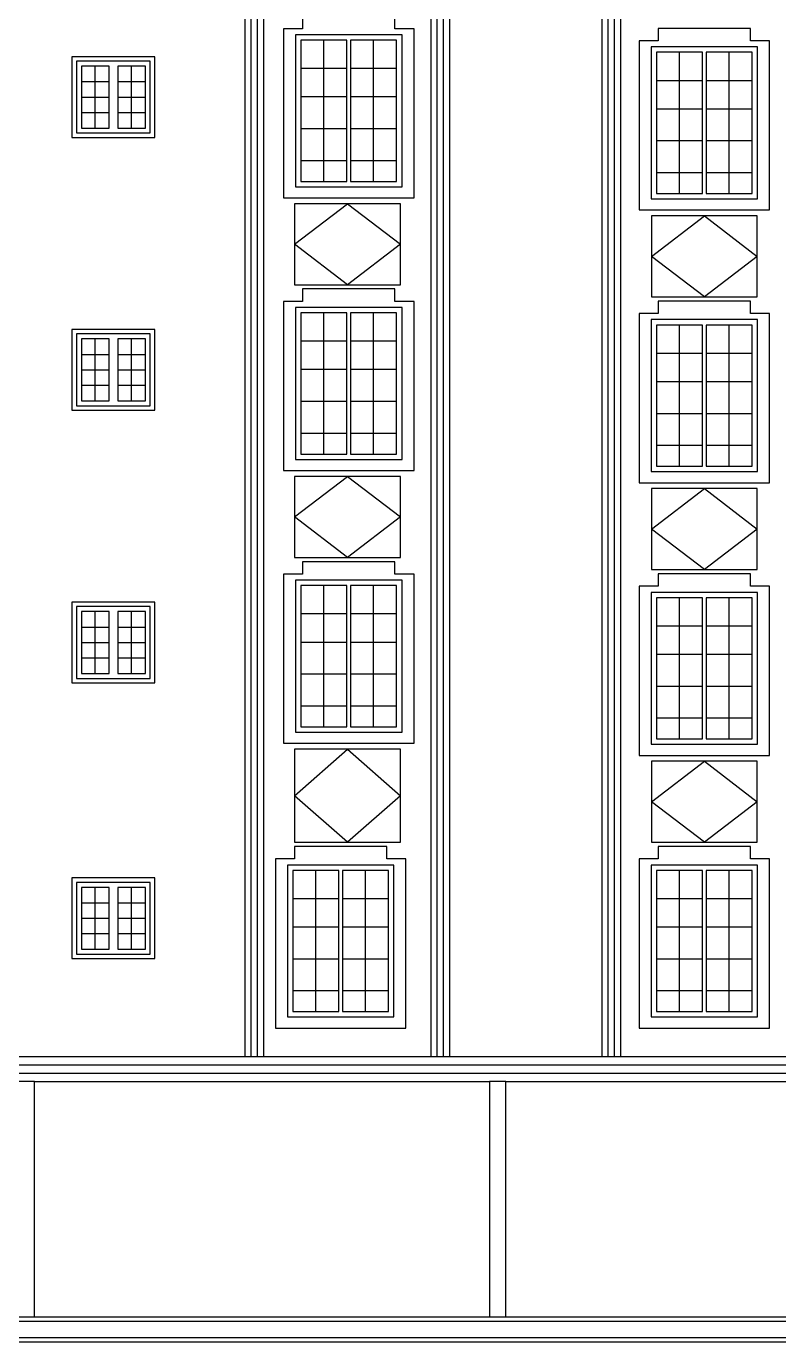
# Model space of a CAD drawing. Header units: inches. Extents: x 14.9 to 77, y 7.3 to 37.6.
# Drawn here: x 54.46 to 63.56, y 7.29 to 23.2 of the extents above; entities that cross this region are included whole.
import ezdxf

# ---------------------------------------------------------------- set-up
doc = ezdxf.new("R2010")
doc.units = ezdxf.units.IN
doc.header["$MEASUREMENT"] = 0
for name, color, linetype, lineweight in [('01_STRUCTURE', 7, 'Continuous', 25), ('02_OPENINGS', 7, 'Continuous', 25), ('03_STEPPED_FRAMES', 7, 'Continuous', 25), ('04_VERTICAL_RIBS', 7, 'Continuous', 25), ('05_GEOMETRIC_RELIEF', 7, 'Continuous', 25)]:
    doc.layers.add(name, color=color, linetype=linetype, lineweight=lineweight)

msp = doc.modelspace()

# ---------------------------------------------------------------- linework, layer by layer
at = {"layer": '01_STRUCTURE'}
for points in [[(53.8, 10.736), (57.104, 10.736)], [(57.104, 10.736), (57.18, 10.736)], [(57.18, 10.736), (57.257, 10.736)], [(57.257, 10.736), (57.334, 10.736)], [(57.334, 10.736), (59.354, 10.736)], [(59.354, 10.736), (59.43, 10.736)], [(59.43, 10.736), (59.507, 10.736)], [(59.507, 10.736), (59.584, 10.736)], [(59.584, 10.736), (61.42, 10.736)], [(61.42, 10.736), (61.496, 10.736)], [(61.496, 10.736), (61.573, 10.736)], [(61.573, 10.736), (61.65, 10.736)], [(61.65, 10.736), (63.67, 10.736)], [(49.361, 10.636), (69.361, 10.636)], [(49.361, 10.536), (69.261, 10.536)], [(54.561, 10.436), (54.361, 10.436)], [(54.561, 7.586), (54.561, 10.436)], [(54.561, 10.436), (60.061, 10.436)], [(60.061, 10.436), (60.061, 7.586)], [(60.261, 10.436), (60.061, 10.436)], [(60.261, 7.586), (60.261, 10.436)], [(60.261, 10.436), (65.761, 10.436)], [(14.851, 7.536), (77.019, 7.536)], [(54.361, 7.586), (54.561, 7.586)], [(54.561, 7.586), (60.061, 7.586)], [(60.061, 7.586), (60.261, 7.586)], [(60.261, 7.586), (65.761, 7.586)], [(14.851, 7.336), (77.019, 7.336)], [(14.851, 7.286), (77.019, 7.286)]]:
    msp.add_lwpolyline(points, dxfattribs=at)
at = {"layer": '02_OPENINGS'}
for points in [[(58.059, 23.035), (57.782, 23.035), (57.782, 22.696)], [(58.059, 22.696), (58.059, 23.035)], [(58.337, 22.696), (58.337, 23.035), (58.059, 23.035)], [(58.661, 23.035), (58.383, 23.035), (58.383, 22.696)], [(58.661, 22.696), (58.661, 23.035)], [(58.939, 22.696), (58.939, 23.035), (58.661, 23.035)], [(62.359, 22.889), (62.081, 22.889), (62.081, 22.549)], [(62.359, 22.549), (62.359, 22.889)], [(62.637, 22.549), (62.637, 22.889), (62.359, 22.889)], [(62.96, 22.889), (62.683, 22.889), (62.683, 22.549)], [(62.96, 22.549), (62.96, 22.889)], [(63.238, 22.549), (63.238, 22.889), (62.96, 22.889)], [(55.294, 22.721), (55.128, 22.721), (55.128, 22.534)], [(55.294, 22.534), (55.294, 22.721)], [(55.461, 22.534), (55.461, 22.721), (55.294, 22.721)], [(55.734, 22.721), (55.567, 22.721), (55.567, 22.534)], [(55.734, 22.534), (55.734, 22.721)], [(55.9, 22.534), (55.9, 22.721), (55.734, 22.721)], [(57.782, 22.696), (57.782, 22.353)], [(57.782, 22.696), (58.059, 22.696)], [(58.059, 22.353), (58.059, 22.696)], [(58.059, 22.696), (58.337, 22.696)], [(58.337, 22.353), (58.337, 22.696)], [(58.383, 22.696), (58.383, 22.353)], [(58.383, 22.696), (58.661, 22.696)], [(58.661, 22.353), (58.661, 22.696)], [(58.661, 22.696), (58.939, 22.696)], [(58.939, 22.353), (58.939, 22.696)], [(55.128, 22.534), (55.128, 22.347)], [(55.128, 22.534), (55.294, 22.534)], [(55.294, 22.347), (55.294, 22.534)], [(55.294, 22.534), (55.461, 22.534)], [(55.461, 22.347), (55.461, 22.534)], [(55.567, 22.534), (55.567, 22.347)], [(55.567, 22.534), (55.734, 22.534)], [(55.734, 22.347), (55.734, 22.534)], [(55.734, 22.534), (55.9, 22.534)], [(55.9, 22.347), (55.9, 22.534)], [(62.081, 22.549), (62.081, 22.206)], [(62.081, 22.549), (62.359, 22.549)], [(62.359, 22.206), (62.359, 22.549)], [(62.359, 22.549), (62.637, 22.549)], [(62.637, 22.206), (62.637, 22.549)], [(62.683, 22.549), (62.683, 22.206)], [(62.683, 22.549), (62.96, 22.549)], [(62.96, 22.206), (62.96, 22.549)], [(62.96, 22.549), (63.238, 22.549)], [(63.238, 22.206), (63.238, 22.549)], [(55.128, 22.347), (55.128, 22.16)], [(55.128, 22.347), (55.294, 22.347)], [(55.294, 22.16), (55.294, 22.347)], [(55.294, 22.347), (55.461, 22.347)], [(55.461, 22.16), (55.461, 22.347)], [(55.567, 22.347), (55.567, 22.16)], [(55.567, 22.347), (55.734, 22.347)], [(55.734, 22.16), (55.734, 22.347)], [(55.734, 22.347), (55.9, 22.347)], [(55.9, 22.16), (55.9, 22.347)], [(57.782, 22.353), (57.782, 21.967)], [(57.782, 22.353), (58.059, 22.353)], [(58.059, 21.967), (58.059, 22.353)], [(58.059, 22.353), (58.337, 22.353)], [(58.337, 21.967), (58.337, 22.353)], [(58.383, 22.353), (58.383, 21.967)], [(58.383, 22.353), (58.661, 22.353)], [(58.661, 21.967), (58.661, 22.353)], [(58.661, 22.353), (58.939, 22.353)], [(58.939, 21.967), (58.939, 22.353)], [(55.128, 22.16), (55.294, 22.16)], [(55.128, 22.16), (55.128, 21.973), (55.294, 21.973)], [(55.294, 21.973), (55.461, 21.973), (55.461, 22.16)], [(55.294, 21.973), (55.294, 22.16)], [(55.294, 22.16), (55.461, 22.16)], [(55.567, 22.16), (55.734, 22.16)], [(55.567, 22.16), (55.567, 21.973), (55.734, 21.973)], [(55.734, 21.973), (55.9, 21.973), (55.9, 22.16)], [(55.734, 21.973), (55.734, 22.16)], [(55.734, 22.16), (55.9, 22.16)], [(62.081, 22.206), (62.081, 21.82)], [(62.081, 22.206), (62.359, 22.206)], [(62.359, 21.82), (62.359, 22.206)], [(62.359, 22.206), (62.637, 22.206)], [(62.637, 21.82), (62.637, 22.206)], [(62.683, 22.206), (62.683, 21.82)], [(62.683, 22.206), (62.96, 22.206)], [(62.96, 21.82), (62.96, 22.206)], [(62.96, 22.206), (63.238, 22.206)], [(63.238, 21.82), (63.238, 22.206)], [(57.782, 21.967), (57.782, 21.581)], [(57.782, 21.967), (58.059, 21.967)], [(58.059, 21.581), (58.059, 21.967)], [(58.059, 21.967), (58.337, 21.967)], [(58.337, 21.581), (58.337, 21.967)], [(58.383, 21.967), (58.383, 21.581)], [(58.383, 21.967), (58.661, 21.967)], [(58.661, 21.581), (58.661, 21.967)], [(58.661, 21.967), (58.939, 21.967)], [(58.939, 21.581), (58.939, 21.967)], [(62.081, 21.82), (62.081, 21.435)], [(62.081, 21.82), (62.359, 21.82)], [(62.359, 21.435), (62.359, 21.82)], [(62.359, 21.82), (62.637, 21.82)], [(62.637, 21.435), (62.637, 21.82)], [(62.683, 21.82), (62.683, 21.435)], [(62.683, 21.82), (62.96, 21.82)], [(62.96, 21.435), (62.96, 21.82)], [(62.96, 21.82), (63.238, 21.82)], [(63.238, 21.435), (63.238, 21.82)], [(57.782, 21.581), (58.059, 21.581)], [(57.782, 21.581), (57.782, 21.327), (58.059, 21.327)], [(58.059, 21.327), (58.337, 21.327), (58.337, 21.581)], [(58.059, 21.327), (58.059, 21.581)], [(58.059, 21.581), (58.337, 21.581)], [(58.383, 21.581), (58.661, 21.581)], [(58.383, 21.581), (58.383, 21.327), (58.661, 21.327)], [(58.661, 21.327), (58.939, 21.327), (58.939, 21.581)], [(58.661, 21.327), (58.661, 21.581)], [(58.661, 21.581), (58.939, 21.581)], [(62.081, 21.435), (62.359, 21.435)], [(62.081, 21.435), (62.081, 21.181), (62.359, 21.181)], [(62.359, 21.181), (62.637, 21.181), (62.637, 21.435)], [(62.359, 21.181), (62.359, 21.435)], [(62.359, 21.435), (62.637, 21.435)], [(62.683, 21.435), (62.96, 21.435)], [(62.683, 21.435), (62.683, 21.181), (62.96, 21.181)], [(62.96, 21.181), (63.238, 21.181), (63.238, 21.435)], [(62.96, 21.181), (62.96, 21.435)], [(62.96, 21.435), (63.238, 21.435)], [(58.059, 19.735), (57.782, 19.735), (57.782, 19.396)], [(58.059, 19.396), (58.059, 19.735)], [(58.337, 19.396), (58.337, 19.735), (58.059, 19.735)], [(58.661, 19.735), (58.383, 19.735), (58.383, 19.396)], [(58.661, 19.396), (58.661, 19.735)], [(58.939, 19.396), (58.939, 19.735), (58.661, 19.735)], [(62.359, 19.589), (62.081, 19.589), (62.081, 19.249)], [(62.359, 19.249), (62.359, 19.589)], [(62.637, 19.249), (62.637, 19.589), (62.359, 19.589)], [(62.96, 19.589), (62.683, 19.589), (62.683, 19.249)], [(62.96, 19.249), (62.96, 19.589)], [(63.238, 19.249), (63.238, 19.589), (62.96, 19.589)], [(55.294, 19.421), (55.128, 19.421), (55.128, 19.234)], [(55.294, 19.234), (55.294, 19.421)], [(55.461, 19.234), (55.461, 19.421), (55.294, 19.421)], [(55.734, 19.421), (55.567, 19.421), (55.567, 19.234)], [(55.734, 19.234), (55.734, 19.421)], [(55.9, 19.234), (55.9, 19.421), (55.734, 19.421)], [(57.782, 19.396), (57.782, 19.053)], [(57.782, 19.396), (58.059, 19.396)], [(58.059, 19.053), (58.059, 19.396)], [(58.059, 19.396), (58.337, 19.396)], [(58.337, 19.053), (58.337, 19.396)], [(58.383, 19.396), (58.383, 19.053)], [(58.383, 19.396), (58.661, 19.396)], [(58.661, 19.053), (58.661, 19.396)], [(58.661, 19.396), (58.939, 19.396)], [(58.939, 19.053), (58.939, 19.396)], [(55.128, 19.234), (55.128, 19.047)], [(55.128, 19.234), (55.294, 19.234)], [(55.294, 19.047), (55.294, 19.234)], [(55.294, 19.234), (55.461, 19.234)], [(55.461, 19.047), (55.461, 19.234)], [(55.567, 19.234), (55.567, 19.047)], [(55.567, 19.234), (55.734, 19.234)], [(55.734, 19.047), (55.734, 19.234)], [(55.734, 19.234), (55.9, 19.234)], [(55.9, 19.047), (55.9, 19.234)], [(62.081, 19.249), (62.081, 18.906)], [(62.081, 19.249), (62.359, 19.249)], [(62.359, 18.906), (62.359, 19.249)], [(62.359, 19.249), (62.637, 19.249)], [(62.637, 18.906), (62.637, 19.249)], [(62.683, 19.249), (62.683, 18.906)], [(62.683, 19.249), (62.96, 19.249)], [(62.96, 18.906), (62.96, 19.249)], [(62.96, 19.249), (63.238, 19.249)], [(63.238, 18.906), (63.238, 19.249)], [(55.128, 19.047), (55.128, 18.86)], [(55.128, 19.047), (55.294, 19.047)], [(55.294, 18.86), (55.294, 19.047)], [(55.294, 19.047), (55.461, 19.047)], [(55.461, 18.86), (55.461, 19.047)], [(55.567, 19.047), (55.567, 18.86)], [(55.567, 19.047), (55.734, 19.047)], [(55.734, 18.86), (55.734, 19.047)], [(55.734, 19.047), (55.9, 19.047)], [(55.9, 18.86), (55.9, 19.047)], [(57.782, 19.053), (57.782, 18.667)], [(57.782, 19.053), (58.059, 19.053)], [(58.059, 18.667), (58.059, 19.053)], [(58.059, 19.053), (58.337, 19.053)], [(58.337, 18.667), (58.337, 19.053)], [(58.383, 19.053), (58.383, 18.667)], [(58.383, 19.053), (58.661, 19.053)], [(58.661, 18.667), (58.661, 19.053)], [(58.661, 19.053), (58.939, 19.053)], [(58.939, 18.667), (58.939, 19.053)], [(55.128, 18.86), (55.294, 18.86)], [(55.128, 18.86), (55.128, 18.673), (55.294, 18.673)], [(55.294, 18.673), (55.461, 18.673), (55.461, 18.86)], [(55.294, 18.673), (55.294, 18.86)], [(55.294, 18.86), (55.461, 18.86)], [(55.567, 18.86), (55.734, 18.86)], [(55.567, 18.86), (55.567, 18.673), (55.734, 18.673)], [(55.734, 18.673), (55.9, 18.673), (55.9, 18.86)], [(55.734, 18.673), (55.734, 18.86)], [(55.734, 18.86), (55.9, 18.86)], [(62.081, 18.906), (62.081, 18.52)], [(62.081, 18.906), (62.359, 18.906)], [(62.359, 18.52), (62.359, 18.906)], [(62.359, 18.906), (62.637, 18.906)], [(62.637, 18.52), (62.637, 18.906)], [(62.683, 18.906), (62.683, 18.52)], [(62.683, 18.906), (62.96, 18.906)], [(62.96, 18.52), (62.96, 18.906)], [(62.96, 18.906), (63.238, 18.906)], [(63.238, 18.52), (63.238, 18.906)], [(57.782, 18.667), (57.782, 18.281)], [(57.782, 18.667), (58.059, 18.667)], [(58.059, 18.281), (58.059, 18.667)], [(58.059, 18.667), (58.337, 18.667)], [(58.337, 18.281), (58.337, 18.667)], [(58.383, 18.667), (58.383, 18.281)], [(58.383, 18.667), (58.661, 18.667)], [(58.661, 18.281), (58.661, 18.667)], [(58.661, 18.667), (58.939, 18.667)], [(58.939, 18.281), (58.939, 18.667)], [(62.081, 18.52), (62.081, 18.135)], [(62.081, 18.52), (62.359, 18.52)], [(62.359, 18.135), (62.359, 18.52)], [(62.359, 18.52), (62.637, 18.52)], [(62.637, 18.135), (62.637, 18.52)], [(62.683, 18.52), (62.683, 18.135)], [(62.683, 18.52), (62.96, 18.52)], [(62.96, 18.135), (62.96, 18.52)], [(62.96, 18.52), (63.238, 18.52)], [(63.238, 18.135), (63.238, 18.52)], [(57.782, 18.281), (58.059, 18.281)], [(57.782, 18.281), (57.782, 18.027), (58.059, 18.027)], [(58.059, 18.027), (58.337, 18.027), (58.337, 18.281)], [(58.059, 18.027), (58.059, 18.281)], [(58.059, 18.281), (58.337, 18.281)], [(58.383, 18.281), (58.661, 18.281)], [(58.383, 18.281), (58.383, 18.027), (58.661, 18.027)], [(58.661, 18.027), (58.939, 18.027), (58.939, 18.281)], [(58.661, 18.027), (58.661, 18.281)], [(58.661, 18.281), (58.939, 18.281)], [(62.081, 18.135), (62.359, 18.135)], [(62.081, 18.135), (62.081, 17.881), (62.359, 17.881)], [(62.359, 17.881), (62.637, 17.881), (62.637, 18.135)], [(62.359, 17.881), (62.359, 18.135)], [(62.359, 18.135), (62.637, 18.135)], [(62.683, 18.135), (62.96, 18.135)], [(62.683, 18.135), (62.683, 17.881), (62.96, 17.881)], [(62.96, 17.881), (63.238, 17.881), (63.238, 18.135)], [(62.96, 17.881), (62.96, 18.135)], [(62.96, 18.135), (63.238, 18.135)], [(58.059, 16.435), (57.782, 16.435), (57.782, 16.096)], [(58.059, 16.096), (58.059, 16.435)], [(58.337, 16.096), (58.337, 16.435), (58.059, 16.435)], [(58.661, 16.435), (58.383, 16.435), (58.383, 16.096)], [(58.661, 16.096), (58.661, 16.435)], [(58.939, 16.096), (58.939, 16.435), (58.661, 16.435)], [(62.359, 16.289), (62.081, 16.289), (62.081, 15.949)], [(62.359, 15.949), (62.359, 16.289)], [(62.637, 15.949), (62.637, 16.289), (62.359, 16.289)], [(62.96, 16.289), (62.683, 16.289), (62.683, 15.949)], [(62.96, 15.949), (62.96, 16.289)], [(63.238, 15.949), (63.238, 16.289), (62.96, 16.289)], [(55.294, 16.121), (55.128, 16.121), (55.128, 15.934)], [(55.294, 15.934), (55.294, 16.121)], [(55.461, 15.934), (55.461, 16.121), (55.294, 16.121)], [(55.734, 16.121), (55.567, 16.121), (55.567, 15.934)], [(55.734, 15.934), (55.734, 16.121)], [(55.9, 15.934), (55.9, 16.121), (55.734, 16.121)], [(57.782, 16.096), (57.782, 15.753)], [(57.782, 16.096), (58.059, 16.096)], [(58.059, 15.753), (58.059, 16.096)], [(58.059, 16.096), (58.337, 16.096)], [(58.337, 15.753), (58.337, 16.096)], [(58.383, 16.096), (58.383, 15.753)], [(58.383, 16.096), (58.661, 16.096)], [(58.661, 15.753), (58.661, 16.096)], [(58.661, 16.096), (58.939, 16.096)], [(58.939, 15.753), (58.939, 16.096)], [(55.128, 15.934), (55.128, 15.747)], [(55.128, 15.934), (55.294, 15.934)], [(55.294, 15.747), (55.294, 15.934)], [(55.294, 15.934), (55.461, 15.934)], [(55.461, 15.747), (55.461, 15.934)], [(55.567, 15.934), (55.567, 15.747)], [(55.567, 15.934), (55.734, 15.934)], [(55.734, 15.747), (55.734, 15.934)], [(55.734, 15.934), (55.9, 15.934)], [(55.9, 15.747), (55.9, 15.934)], [(62.081, 15.949), (62.081, 15.606)], [(62.081, 15.949), (62.359, 15.949)], [(62.359, 15.606), (62.359, 15.949)], [(62.359, 15.949), (62.637, 15.949)], [(62.637, 15.606), (62.637, 15.949)], [(62.683, 15.949), (62.683, 15.606)], [(62.683, 15.949), (62.96, 15.949)], [(62.96, 15.606), (62.96, 15.949)], [(62.96, 15.949), (63.238, 15.949)], [(63.238, 15.606), (63.238, 15.949)], [(55.128, 15.747), (55.128, 15.56)], [(55.128, 15.747), (55.294, 15.747)], [(55.294, 15.56), (55.294, 15.747)], [(55.294, 15.747), (55.461, 15.747)], [(55.461, 15.56), (55.461, 15.747)], [(55.567, 15.747), (55.567, 15.56)], [(55.567, 15.747), (55.734, 15.747)], [(55.734, 15.56), (55.734, 15.747)], [(55.734, 15.747), (55.9, 15.747)], [(55.9, 15.56), (55.9, 15.747)], [(57.782, 15.753), (57.782, 15.367)], [(57.782, 15.753), (58.059, 15.753)], [(58.059, 15.367), (58.059, 15.753)], [(58.059, 15.753), (58.337, 15.753)], [(58.337, 15.367), (58.337, 15.753)], [(58.383, 15.753), (58.383, 15.367)], [(58.383, 15.753), (58.661, 15.753)], [(58.661, 15.367), (58.661, 15.753)], [(58.661, 15.753), (58.939, 15.753)], [(58.939, 15.367), (58.939, 15.753)], [(62.081, 15.606), (62.081, 15.22)], [(62.081, 15.606), (62.359, 15.606)], [(62.359, 15.22), (62.359, 15.606)], [(62.359, 15.606), (62.637, 15.606)], [(62.637, 15.22), (62.637, 15.606)], [(62.683, 15.606), (62.683, 15.22)], [(62.683, 15.606), (62.96, 15.606)], [(62.96, 15.22), (62.96, 15.606)], [(62.96, 15.606), (63.238, 15.606)], [(63.238, 15.22), (63.238, 15.606)], [(55.128, 15.56), (55.294, 15.56)], [(55.128, 15.56), (55.128, 15.373), (55.294, 15.373)], [(55.294, 15.373), (55.461, 15.373), (55.461, 15.56)], [(55.294, 15.373), (55.294, 15.56)], [(55.294, 15.56), (55.461, 15.56)], [(55.567, 15.56), (55.734, 15.56)], [(55.567, 15.56), (55.567, 15.373), (55.734, 15.373)], [(55.734, 15.373), (55.9, 15.373), (55.9, 15.56)], [(55.734, 15.373), (55.734, 15.56)], [(55.734, 15.56), (55.9, 15.56)], [(57.782, 15.367), (57.782, 14.981)], [(57.782, 15.367), (58.059, 15.367)], [(58.059, 14.981), (58.059, 15.367)], [(58.059, 15.367), (58.337, 15.367)], [(58.337, 14.981), (58.337, 15.367)], [(58.383, 15.367), (58.383, 14.981)], [(58.383, 15.367), (58.661, 15.367)], [(58.661, 14.981), (58.661, 15.367)], [(58.661, 15.367), (58.939, 15.367)], [(58.939, 14.981), (58.939, 15.367)], [(62.081, 15.22), (62.081, 14.835)], [(62.081, 15.22), (62.359, 15.22)], [(62.359, 14.835), (62.359, 15.22)], [(62.359, 15.22), (62.637, 15.22)], [(62.637, 14.835), (62.637, 15.22)], [(62.683, 15.22), (62.683, 14.835)], [(62.683, 15.22), (62.96, 15.22)], [(62.96, 14.835), (62.96, 15.22)], [(62.96, 15.22), (63.238, 15.22)], [(63.238, 14.835), (63.238, 15.22)], [(57.782, 14.981), (58.059, 14.981)], [(57.782, 14.981), (57.782, 14.727), (58.059, 14.727)], [(58.059, 14.727), (58.337, 14.727), (58.337, 14.981)], [(58.059, 14.727), (58.059, 14.981)], [(58.059, 14.981), (58.337, 14.981)], [(58.383, 14.981), (58.661, 14.981)], [(58.383, 14.981), (58.383, 14.727), (58.661, 14.727)], [(58.661, 14.727), (58.939, 14.727), (58.939, 14.981)], [(58.661, 14.727), (58.661, 14.981)], [(58.661, 14.981), (58.939, 14.981)], [(62.081, 14.835), (62.359, 14.835)], [(62.081, 14.835), (62.081, 14.581), (62.359, 14.581)], [(62.359, 14.581), (62.637, 14.581), (62.637, 14.835)], [(62.359, 14.581), (62.359, 14.835)], [(62.359, 14.835), (62.637, 14.835)], [(62.683, 14.835), (62.96, 14.835)], [(62.683, 14.835), (62.683, 14.581), (62.96, 14.581)], [(62.96, 14.581), (63.238, 14.581), (63.238, 14.835)], [(62.96, 14.581), (62.96, 14.835)], [(62.96, 14.835), (63.238, 14.835)], [(57.961, 12.989), (57.684, 12.989), (57.684, 12.649)], [(57.961, 12.649), (57.961, 12.989)], [(58.239, 12.649), (58.239, 12.989), (57.961, 12.989)], [(58.563, 12.989), (58.285, 12.989), (58.285, 12.649)], [(58.563, 12.649), (58.563, 12.989)], [(58.841, 12.649), (58.841, 12.989), (58.563, 12.989)], [(62.359, 12.989), (62.081, 12.989), (62.081, 12.649)], [(62.359, 12.649), (62.359, 12.989)], [(62.637, 12.649), (62.637, 12.989), (62.359, 12.989)], [(62.96, 12.989), (62.683, 12.989), (62.683, 12.649)], [(62.96, 12.649), (62.96, 12.989)], [(63.238, 12.649), (63.238, 12.989), (62.96, 12.989)], [(55.294, 12.784), (55.128, 12.784), (55.128, 12.597)], [(55.294, 12.597), (55.294, 12.784)], [(55.461, 12.597), (55.461, 12.784), (55.294, 12.784)], [(55.734, 12.784), (55.567, 12.784), (55.567, 12.597)], [(55.734, 12.597), (55.734, 12.784)], [(55.9, 12.597), (55.9, 12.784), (55.734, 12.784)], [(55.128, 12.597), (55.128, 12.411)], [(55.128, 12.597), (55.294, 12.597)], [(55.294, 12.411), (55.294, 12.597)], [(55.294, 12.597), (55.461, 12.597)], [(55.461, 12.411), (55.461, 12.597)], [(55.567, 12.597), (55.567, 12.411)], [(55.567, 12.597), (55.734, 12.597)], [(55.734, 12.411), (55.734, 12.597)], [(55.734, 12.597), (55.9, 12.597)], [(55.9, 12.411), (55.9, 12.597)], [(57.684, 12.649), (57.684, 12.306)], [(57.684, 12.649), (57.961, 12.649)], [(57.961, 12.306), (57.961, 12.649)], [(57.961, 12.649), (58.239, 12.649)], [(58.239, 12.306), (58.239, 12.649)], [(58.285, 12.649), (58.285, 12.306)], [(58.285, 12.649), (58.563, 12.649)], [(58.563, 12.306), (58.563, 12.649)], [(58.563, 12.649), (58.841, 12.649)], [(58.841, 12.306), (58.841, 12.649)], [(62.081, 12.649), (62.081, 12.306)], [(62.081, 12.649), (62.359, 12.649)], [(62.359, 12.306), (62.359, 12.649)], [(62.359, 12.649), (62.637, 12.649)], [(62.637, 12.306), (62.637, 12.649)], [(62.683, 12.649), (62.683, 12.306)], [(62.683, 12.649), (62.96, 12.649)], [(62.96, 12.306), (62.96, 12.649)], [(62.96, 12.649), (63.238, 12.649)], [(63.238, 12.306), (63.238, 12.649)], [(55.128, 12.411), (55.128, 12.224)], [(55.128, 12.411), (55.294, 12.411)], [(55.294, 12.224), (55.294, 12.411)], [(55.294, 12.411), (55.461, 12.411)], [(55.461, 12.224), (55.461, 12.411)], [(55.567, 12.411), (55.567, 12.224)], [(55.567, 12.411), (55.734, 12.411)], [(55.734, 12.224), (55.734, 12.411)], [(55.734, 12.411), (55.9, 12.411)], [(55.9, 12.224), (55.9, 12.411)], [(57.684, 12.306), (57.684, 11.92)], [(57.684, 12.306), (57.961, 12.306)], [(57.961, 11.92), (57.961, 12.306)], [(57.961, 12.306), (58.239, 12.306)], [(58.239, 11.92), (58.239, 12.306)], [(58.285, 12.306), (58.285, 11.92)], [(58.285, 12.306), (58.563, 12.306)], [(58.563, 11.92), (58.563, 12.306)], [(58.563, 12.306), (58.841, 12.306)], [(58.841, 11.92), (58.841, 12.306)], [(62.081, 12.306), (62.081, 11.92)], [(62.081, 12.306), (62.359, 12.306)], [(62.359, 11.92), (62.359, 12.306)], [(62.359, 12.306), (62.637, 12.306)], [(62.637, 11.92), (62.637, 12.306)], [(62.683, 12.306), (62.683, 11.92)], [(62.683, 12.306), (62.96, 12.306)], [(62.96, 11.92), (62.96, 12.306)], [(62.96, 12.306), (63.238, 12.306)], [(63.238, 11.92), (63.238, 12.306)], [(55.128, 12.224), (55.294, 12.224)], [(55.128, 12.224), (55.128, 12.037), (55.294, 12.037)], [(55.294, 12.037), (55.461, 12.037), (55.461, 12.224)], [(55.294, 12.037), (55.294, 12.224)], [(55.294, 12.224), (55.461, 12.224)], [(55.567, 12.224), (55.734, 12.224)], [(55.567, 12.224), (55.567, 12.037), (55.734, 12.037)], [(55.734, 12.037), (55.9, 12.037), (55.9, 12.224)], [(55.734, 12.037), (55.734, 12.224)], [(55.734, 12.224), (55.9, 12.224)], [(57.684, 11.92), (57.684, 11.535)], [(57.684, 11.92), (57.961, 11.92)], [(57.961, 11.535), (57.961, 11.92)], [(57.961, 11.92), (58.239, 11.92)], [(58.239, 11.535), (58.239, 11.92)], [(58.285, 11.92), (58.285, 11.535)], [(58.285, 11.92), (58.563, 11.92)], [(58.563, 11.535), (58.563, 11.92)], [(58.563, 11.92), (58.841, 11.92)], [(58.841, 11.535), (58.841, 11.92)], [(62.081, 11.92), (62.081, 11.535)], [(62.081, 11.92), (62.359, 11.92)], [(62.359, 11.535), (62.359, 11.92)], [(62.359, 11.92), (62.637, 11.92)], [(62.637, 11.535), (62.637, 11.92)], [(62.683, 11.92), (62.683, 11.535)], [(62.683, 11.92), (62.96, 11.92)], [(62.96, 11.535), (62.96, 11.92)], [(62.96, 11.92), (63.238, 11.92)], [(63.238, 11.535), (63.238, 11.92)], [(57.684, 11.535), (57.961, 11.535)], [(57.684, 11.535), (57.684, 11.281), (57.961, 11.281)], [(57.961, 11.281), (58.239, 11.281), (58.239, 11.535)], [(57.961, 11.281), (57.961, 11.535)], [(57.961, 11.535), (58.239, 11.535)], [(58.285, 11.535), (58.563, 11.535)], [(58.285, 11.535), (58.285, 11.281), (58.563, 11.281)], [(58.563, 11.281), (58.841, 11.281), (58.841, 11.535)], [(58.563, 11.281), (58.563, 11.535)], [(58.563, 11.535), (58.841, 11.535)], [(62.081, 11.535), (62.359, 11.535)], [(62.081, 11.535), (62.081, 11.281), (62.359, 11.281)], [(62.359, 11.281), (62.637, 11.281), (62.637, 11.535)], [(62.359, 11.281), (62.359, 11.535)], [(62.359, 11.535), (62.637, 11.535)], [(62.683, 11.535), (62.96, 11.535)], [(62.683, 11.535), (62.683, 11.281), (62.96, 11.281)], [(62.96, 11.281), (63.238, 11.281), (63.238, 11.535)], [(62.96, 11.281), (62.96, 11.535)], [(62.96, 11.535), (63.238, 11.535)]]:
    msp.add_lwpolyline(points, dxfattribs=at)
at = {"layer": '03_STEPPED_FRAMES'}
for points in [[(57.572, 21.127), (59.149, 21.127), (59.149, 23.175), (58.919, 23.175), (58.919, 23.325), (57.802, 23.325), (57.802, 23.175), (57.572, 23.175)], [(57.717, 21.262), (59.004, 21.262), (59.004, 23.1), (57.717, 23.1)], [(61.871, 20.981), (63.448, 20.981), (63.448, 23.029), (63.218, 23.029), (63.218, 23.179), (62.101, 23.179), (62.101, 23.029), (61.871, 23.029)], [(62.016, 21.116), (63.303, 21.116), (63.303, 22.954), (62.016, 22.954)], [(55.013, 21.858), (56.015, 21.858), (56.015, 22.836), (55.013, 22.836)], [(55.068, 21.913), (55.96, 21.913), (55.96, 22.781), (55.068, 22.781)], [(57.572, 17.827), (59.149, 17.827), (59.149, 19.875), (58.919, 19.875), (58.919, 20.025), (57.802, 20.025), (57.802, 19.875), (57.572, 19.875)], [(57.717, 17.962), (59.004, 17.962), (59.004, 19.8), (57.717, 19.8)], [(61.871, 17.681), (63.448, 17.681), (63.448, 19.729), (63.218, 19.729), (63.218, 19.879), (62.101, 19.879), (62.101, 19.729), (61.871, 19.729)], [(62.016, 17.816), (63.303, 17.816), (63.303, 19.654), (62.016, 19.654)], [(55.013, 18.558), (56.015, 18.558), (56.015, 19.536), (55.013, 19.536)], [(55.068, 18.613), (55.96, 18.613), (55.96, 19.481), (55.068, 19.481)], [(57.572, 14.527), (59.149, 14.527), (59.149, 16.575), (58.919, 16.575), (58.919, 16.725), (57.802, 16.725), (57.802, 16.575), (57.572, 16.575)], [(61.871, 14.381), (63.448, 14.381), (63.448, 16.429), (63.218, 16.429), (63.218, 16.579), (62.101, 16.579), (62.101, 16.429), (61.871, 16.429)], [(57.717, 14.662), (59.004, 14.662), (59.004, 16.5), (57.717, 16.5)], [(55.013, 15.258), (56.015, 15.258), (56.015, 16.236), (55.013, 16.236)], [(62.016, 14.516), (63.303, 14.516), (63.303, 16.354), (62.016, 16.354)], [(55.068, 15.313), (55.96, 15.313), (55.96, 16.181), (55.068, 16.181)], [(57.474, 11.081), (59.051, 11.081), (59.051, 13.129), (58.821, 13.129), (58.821, 13.279), (57.704, 13.279), (57.704, 13.129), (57.474, 13.129)], [(61.871, 11.081), (63.448, 11.081), (63.448, 13.129), (63.218, 13.129), (63.218, 13.279), (62.101, 13.279), (62.101, 13.129), (61.871, 13.129)], [(57.619, 11.216), (58.906, 11.216), (58.906, 13.054), (57.619, 13.054)], [(62.016, 11.216), (63.303, 11.216), (63.303, 13.054), (62.016, 13.054)], [(55.013, 11.922), (56.015, 11.922), (56.015, 12.899), (55.013, 12.899)], [(55.068, 11.977), (55.96, 11.977), (55.96, 12.844), (55.068, 12.844)]]:
    msp.add_lwpolyline(points, close=True, dxfattribs=at)
at = {"layer": '04_VERTICAL_RIBS'}
for points in [[(57.18, 30.336), (57.104, 30.336), (57.104, 10.736)], [(57.18, 10.736), (57.18, 30.336)], [(57.257, 10.736), (57.257, 30.336)], [(57.334, 10.736), (57.334, 30.336), (57.257, 30.336)], [(59.354, 30.336), (59.354, 10.736)], [(59.43, 10.736), (59.43, 30.336)], [(59.507, 10.736), (59.507, 30.336)], [(59.584, 10.736), (59.584, 30.336)], [(61.42, 30.336), (61.42, 10.736)], [(61.496, 10.736), (61.496, 30.336)], [(61.573, 10.736), (61.573, 30.336)], [(61.65, 10.736), (61.65, 30.336)]]:
    msp.add_lwpolyline(points, dxfattribs=at)
at = {"layer": '05_GEOMETRIC_RELIEF'}
for points in [[(57.704, 20.566), (58.344, 21.057)], [(58.344, 21.057), (57.704, 21.057), (57.704, 20.566)], [(58.984, 20.566), (58.984, 21.057), (58.344, 21.057)], [(58.344, 21.057), (58.984, 20.566)], [(62.02, 20.42), (62.66, 20.911)], [(62.66, 20.911), (62.02, 20.911), (62.02, 20.42)], [(63.3, 20.42), (63.3, 20.911), (62.66, 20.911)], [(62.66, 20.911), (63.3, 20.42)], [(57.704, 20.566), (57.704, 20.075), (58.344, 20.075)], [(58.344, 20.075), (57.704, 20.566)], [(58.344, 20.075), (58.984, 20.075), (58.984, 20.566)], [(58.984, 20.566), (58.344, 20.075)], [(62.02, 20.42), (62.02, 19.929), (62.66, 19.929)], [(62.66, 19.929), (62.02, 20.42)], [(62.66, 19.929), (63.3, 19.929), (63.3, 20.42)], [(63.3, 20.42), (62.66, 19.929)], [(57.704, 17.266), (58.344, 17.757)], [(58.344, 17.757), (57.704, 17.757), (57.704, 17.266)], [(58.984, 17.266), (58.984, 17.757), (58.344, 17.757)], [(58.344, 17.757), (58.984, 17.266)], [(62.02, 17.12), (62.66, 17.611)], [(62.66, 17.611), (62.02, 17.611), (62.02, 17.12)], [(63.3, 17.12), (63.3, 17.611), (62.66, 17.611)], [(62.66, 17.611), (63.3, 17.12)], [(57.704, 17.266), (57.704, 16.775), (58.344, 16.775)], [(58.344, 16.775), (57.704, 17.266)], [(58.344, 16.775), (58.984, 16.775), (58.984, 17.266)], [(58.984, 17.266), (58.344, 16.775)], [(62.02, 17.12), (62.02, 16.629), (62.66, 16.629)], [(62.66, 16.629), (62.02, 17.12)], [(62.66, 16.629), (63.3, 16.629), (63.3, 17.12)], [(63.3, 17.12), (62.66, 16.629)], [(57.704, 13.893), (58.344, 14.457)], [(58.344, 14.457), (57.704, 14.457), (57.704, 13.893)], [(58.984, 13.893), (58.984, 14.457), (58.344, 14.457)], [(58.344, 14.457), (58.984, 13.893)], [(62.02, 13.82), (62.66, 14.311)], [(62.66, 14.311), (62.02, 14.311), (62.02, 13.82)], [(63.3, 13.82), (63.3, 14.311), (62.66, 14.311)], [(62.66, 14.311), (63.3, 13.82)], [(57.704, 13.893), (57.704, 13.329), (58.344, 13.329)], [(58.344, 13.329), (57.704, 13.893)], [(58.344, 13.329), (58.984, 13.329), (58.984, 13.893)], [(58.984, 13.893), (58.344, 13.329)], [(62.02, 13.82), (62.02, 13.329), (62.66, 13.329)], [(62.66, 13.329), (62.02, 13.82)], [(62.66, 13.329), (63.3, 13.329), (63.3, 13.82)], [(63.3, 13.82), (62.66, 13.329)]]:
    msp.add_lwpolyline(points, dxfattribs=at)

doc.saveas('drawing.dxf')
